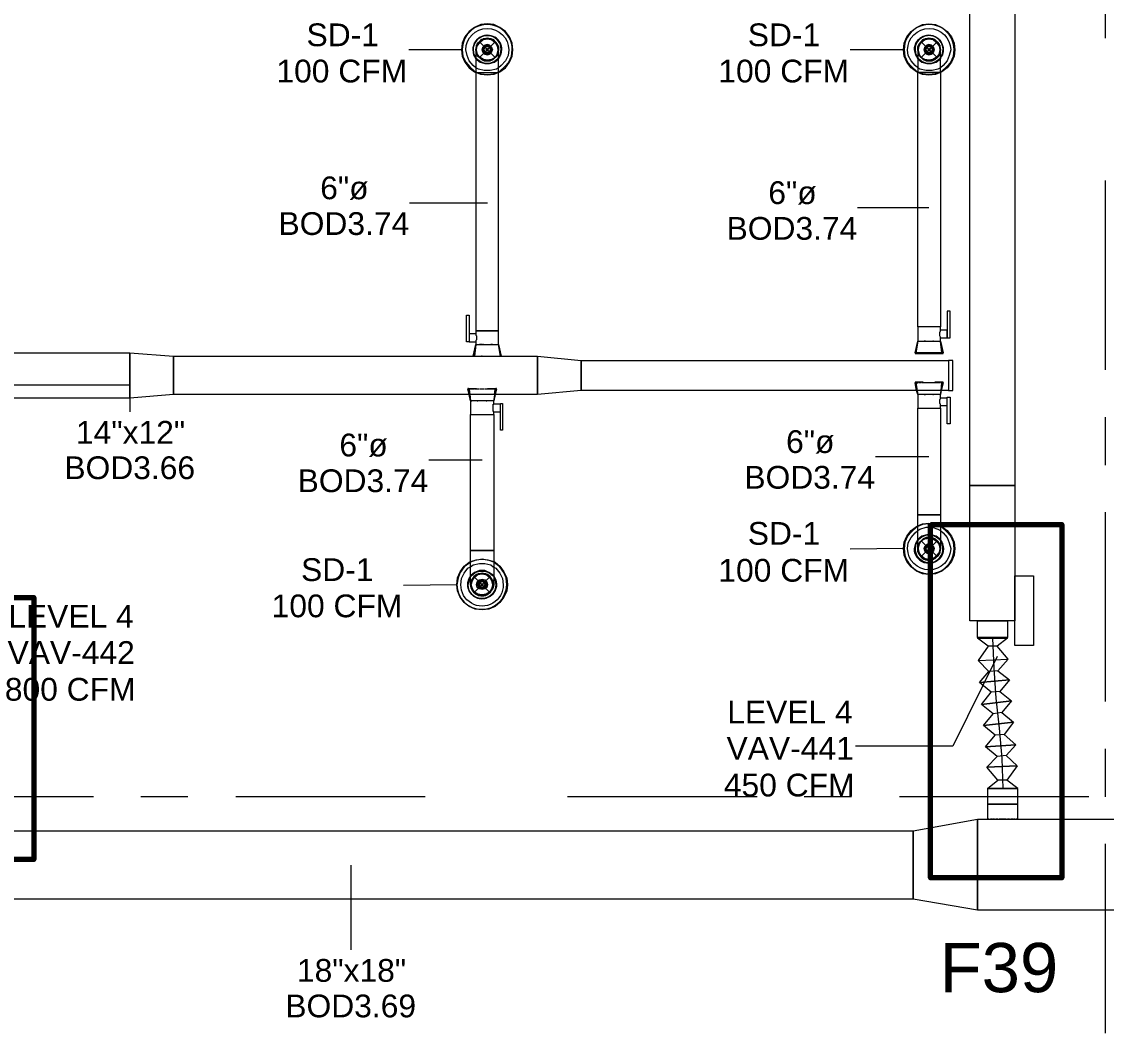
# Model space of a CAD drawing. Header units: metres. Extents: x 39 to 278, y -7 to 151.
# Drawn here: x 88.01 to 95.28, y 14.53 to 21.31 of the extents above; entities that cross this region are included whole.
import ezdxf

# ---------------------------------------------------------------- set-up
doc = ezdxf.new("R2010")
doc.units = ezdxf.units.M
doc.layers.add('HVAC - Ductos', color=5, linetype='Continuous', lineweight=50)
doc.layers.add('PDF_Geometry', color=7, linetype='Continuous', true_color=0xaaaaaa)
doc.layers.add('PDF_Text', color=7, linetype='Continuous')
doc.styles.add('PDF Arial-BoldMT-Identity-H', font='arial.ttf')
doc.styles.add('PDF Helvetica', font='')
doc.styles.get('PDF Helvetica').set_extended_font_data('Helvetica')

msp = doc.modelspace()

# ---------------------------------------------------------------- linework, layer by layer
at = {"layer": 'HVAC - Ductos', "lineweight": 0}
for points in [[(94.6655, 28.3699), (94.6655, 18.1994), (94.363, 18.1994), (94.363, 28.3699)], [(94.0146, 19.2628), (94.0146, 20.9677), (94.0055, 20.9723), (93.9688, 20.9998), (93.9413, 21.0365), (93.923, 21.0778), (93.9184, 21.119), (93.923, 21.1648), (93.9413, 21.2061), (93.9688, 21.2427), (94.0055, 21.2702), (94.0467, 21.2886), (94.088, 21.2932), (94.1338, 21.2886), (94.175, 21.2702), (94.2117, 21.2427), (94.2392, 21.2061), (94.2576, 21.1648), (94.2621, 21.119), (94.2576, 21.0778), (94.2392, 21.0365), (94.2117, 20.9998), (94.175, 20.9723), (94.1659, 20.9677), (94.1659, 19.2628), (94.1613, 19.2628), (94.1567, 19.2628), (94.143, 19.2628), (94.1293, 19.2628), (94.1109, 19.2628), (94.088, 19.2628), (94.0696, 19.2628), (94.0513, 19.2628), (94.0376, 19.2628), (94.0238, 19.2628)], [(91.1959, 21.0915), (91.1821, 21.0686), (91.1592, 21.0548), (91.1317, 21.0502), (91.1042, 21.0548), (91.0813, 21.0686), (91.0629, 21.0915), (91.0583, 21.119), (91.0629, 21.1465), (91.0813, 21.1694), (91.1042, 21.1878), (91.1317, 21.1924), (91.1592, 21.1878), (91.1821, 21.1694), (91.1959, 21.1465), (91.2005, 21.119)], [(91.2005, 21.1007), (91.1959, 21.0824), (91.1821, 21.0686), (91.1683, 21.0594), (91.15, 21.0502), (91.1317, 21.0457), (91.1088, 21.0502), (91.0951, 21.0594), (91.0767, 21.0686), (91.0675, 21.0824), (91.0583, 21.1007), (91.0583, 21.119), (91.0583, 21.1419), (91.0675, 21.1557), (91.0767, 21.174), (91.0951, 21.1832), (91.1088, 21.1924), (91.1317, 21.1924), (91.15, 21.1924), (91.1683, 21.1832), (91.1821, 21.174), (91.1959, 21.1557), (91.2005, 21.1419), (91.2051, 21.119)], [(91.0996, 21.1373), (91.0951, 21.119), (91.0996, 21.1373), (91.1133, 21.1511), (91.1317, 21.1557), (91.1454, 21.1511), (91.1592, 21.1373), (91.1638, 21.119), (91.1592, 21.1373), (91.1454, 21.1511), (91.1317, 21.1557), (91.1133, 21.1511)], [(94.0146, 21.119), (94.0146, 21.1419), (94.0238, 21.1602), (94.0376, 21.174), (94.0513, 21.1878), (94.0696, 21.1924), (94.088, 21.197), (94.1109, 21.1924), (94.1293, 21.1878), (94.143, 21.174), (94.1567, 21.1602), (94.1613, 21.1419), (94.1659, 21.119), (94.1659, 21.1144), (94.1659, 21.119), (94.1613, 21.1419), (94.1567, 21.1602), (94.143, 21.174), (94.1293, 21.1878), (94.1109, 21.1924), (94.088, 21.197), (94.0696, 21.1924), (94.0513, 21.1878), (94.0376, 21.174), (94.0238, 21.1602), (94.0146, 21.1419), (94.0146, 21.119), (94.0146, 21.1144)], [(94.1613, 21.1007), (94.1521, 21.0824), (94.143, 21.0686), (94.1247, 21.0594), (94.1109, 21.0502), (94.088, 21.0457), (94.0696, 21.0502), (94.0513, 21.0594), (94.0376, 21.0686), (94.0238, 21.0824), (94.0192, 21.1007), (94.0146, 21.119), (94.0192, 21.1419), (94.0238, 21.1557), (94.0376, 21.174), (94.0513, 21.1832), (94.0696, 21.1924), (94.088, 21.1924), (94.1109, 21.1924), (94.1247, 21.1832), (94.143, 21.174), (94.1521, 21.1557), (94.1613, 21.1419), (94.1613, 21.119)], [(94.1567, 21.0915), (94.1384, 21.0686), (94.1155, 21.0548), (94.088, 21.0502), (94.0605, 21.0548), (94.0376, 21.0686), (94.0238, 21.0915), (94.0192, 21.119), (94.0238, 21.1465), (94.0376, 21.1694), (94.0605, 21.1878), (94.088, 21.1924), (94.1155, 21.1878), (94.1384, 21.1694), (94.1567, 21.1465), (94.1613, 21.119)], [(94.0605, 21.1373), (94.0559, 21.119), (94.0605, 21.1373), (94.0742, 21.1511), (94.088, 21.1557), (94.1063, 21.1511), (94.1201, 21.1373), (94.1247, 21.119), (94.1201, 21.1373), (94.1063, 21.1511), (94.088, 21.1557), (94.0742, 21.1511)], [(91.0355, 21.119), (91.0401, 21.0869), (91.0538, 21.064), (91.0401, 21.0869)], [(91.1592, 21.1052), (91.1638, 21.119), (91.1592, 21.1052), (91.1454, 21.0915), (91.1317, 21.0869), (91.1133, 21.0915), (91.0996, 21.1052), (91.0951, 21.119), (91.0996, 21.1052), (91.1133, 21.0915), (91.1317, 21.0869), (91.1454, 21.0915)], [(91.1088, 21.1373), (91.1042, 21.119), (91.1088, 21.1373), (91.1225, 21.1465), (91.1363, 21.1465), (91.15, 21.1373), (91.1546, 21.119), (91.15, 21.1373), (91.1363, 21.1465), (91.1225, 21.1465)], [(91.15, 21.1052), (91.1546, 21.119), (91.15, 21.1052), (91.1363, 21.0961), (91.1225, 21.0961), (91.1088, 21.1052), (91.1042, 21.119), (91.1088, 21.1052), (91.1225, 21.0961), (91.1363, 21.0961)], [(91.1454, 21.1052), (91.1317, 21.1007), (91.1133, 21.1052), (91.1088, 21.119), (91.1133, 21.1373), (91.1317, 21.1419), (91.1454, 21.1373), (91.15, 21.119)], [(91.1271, 21.1236), (91.1225, 21.119), (91.1271, 21.1282), (91.1317, 21.1282), (91.1363, 21.119), (91.1317, 21.1236)], [(91.1317, 21.1144), (91.1363, 21.119), (91.1317, 21.1144), (91.1271, 21.1144), (91.1225, 21.119), (91.1271, 21.1144)], [(93.9917, 21.119), (94.0009, 21.0869), (94.0146, 21.064), (94.0009, 21.0869)], [(94.1201, 21.1052), (94.1247, 21.119), (94.1201, 21.1052), (94.1063, 21.0915), (94.088, 21.0869), (94.0742, 21.0915), (94.0605, 21.1052), (94.0559, 21.119), (94.0605, 21.1052), (94.0742, 21.0915), (94.088, 21.0869), (94.1063, 21.0915)], [(94.0696, 21.1373), (94.0651, 21.119), (94.0696, 21.1373), (94.0834, 21.1465), (94.0971, 21.1465), (94.1109, 21.1373), (94.1155, 21.119), (94.1109, 21.1373), (94.0971, 21.1465), (94.0834, 21.1465)], [(94.1109, 21.1052), (94.1155, 21.119), (94.1109, 21.1052), (94.0971, 21.0961), (94.0834, 21.0961), (94.0696, 21.1052), (94.0651, 21.119), (94.0696, 21.1052), (94.0834, 21.0961), (94.0971, 21.0961)], [(94.1063, 21.1052), (94.088, 21.1007), (94.0742, 21.1052), (94.0696, 21.119), (94.0742, 21.1373), (94.088, 21.1419), (94.1063, 21.1373), (94.1109, 21.119)], [(94.088, 21.1236), (94.0834, 21.119), (94.088, 21.1282), (94.0926, 21.1282), (94.0971, 21.119), (94.0926, 21.1236)], [(94.0926, 21.1144), (94.0971, 21.119), (94.0926, 21.1144), (94.088, 21.1144), (94.0834, 21.119), (94.088, 21.1144)], [(91.0583, 21.0594), (91.0813, 21.0411), (91.1133, 21.0274), (91.1454, 21.0274), (91.1775, 21.0411), (91.2005, 21.0594), (91.2051, 21.0686), (91.2005, 21.0594), (91.1775, 21.0411), (91.1454, 21.0274), (91.1133, 21.0274), (91.0813, 21.0411), (91.0583, 21.0594), (91.0538, 21.0686)], [(91.2051, 21.0594), (91.1775, 21.0365), (91.1454, 21.0274), (91.1133, 21.0274), (91.0813, 21.0365), (91.0538, 21.0594), (91.0538, 21.064), (91.0538, 21.0594), (91.0813, 21.0365), (91.1133, 21.0274), (91.1454, 21.0274), (91.1775, 21.0365), (91.2051, 21.0594), (91.2051, 21.064)], [(94.0192, 21.0594), (94.0421, 21.0411), (94.0742, 21.0274), (94.1063, 21.0274), (94.1384, 21.0411), (94.1613, 21.0594), (94.1659, 21.0686), (94.1613, 21.0594), (94.1384, 21.0411), (94.1063, 21.0274), (94.0742, 21.0274), (94.0421, 21.0411), (94.0192, 21.0594), (94.0146, 21.0686)], [(94.1659, 21.0594), (94.1384, 21.0365), (94.1063, 21.0274), (94.0742, 21.0274), (94.0421, 21.0365), (94.0146, 21.0594), (94.0146, 21.064), (94.0146, 21.0594), (94.0421, 21.0365), (94.0742, 21.0274), (94.1063, 21.0274), (94.1384, 21.0365), (94.1659, 21.0594), (94.1659, 21.064)], [(90.9896, 19.3406), (91.0079, 19.3406), (91.0079, 19.1619), (90.9896, 19.1619)], [(91.0951, 19.1436), (91.0767, 19.1436)], [(91.1042, 19.1436), (91.0996, 19.1436)], [(91.1638, 19.1436), (91.1592, 19.1436), (91.1546, 19.1436), (91.1592, 19.1436)], [(94.0651, 19.1665), (94.0605, 19.1665), (94.0559, 19.1665), (94.0605, 19.1665)], [(94.1201, 19.1665), (94.1155, 19.1665)], [(88.7346, 18.786), (87.8683, 18.786), (87.8683, 19.0886), (88.7346, 19.0886)], [(88.7346, 19.0886), (89.0279, 19.0656), (89.0279, 18.809), (88.7346, 18.786)], [(91.4663, 18.809), (89.0279, 18.809), (89.0279, 19.0656), (91.4663, 19.0656)], [(91.4663, 19.0656), (91.7597, 19.0382), (91.7597, 18.8364), (91.4663, 18.809)], [(94.1842, 19.084), (94.175, 19.084), (94.1613, 19.084), (94.143, 19.084), (94.1247, 19.084), (94.1017, 19.084), (94.0788, 19.084), (94.0559, 19.084), (94.0376, 19.084), (94.0192, 19.084), (94.0055, 19.084), (93.9963, 19.084), (94.0055, 19.084), (94.0192, 19.084), (94.0376, 19.084), (94.0559, 19.084), (94.0788, 19.084), (94.1017, 19.084), (94.1247, 19.084), (94.143, 19.084), (94.1613, 19.084), (94.175, 19.084)], [(94.2484, 19.0382), (94.2209, 19.0382), (94.2209, 18.8364), (91.7597, 18.8364), (91.7597, 19.0382), (94.2209, 19.0382), (94.2209, 18.8364), (94.2484, 18.8364)], [(91.1821, 18.809), (91.1913, 18.8456)], [(94.0055, 18.8364), (93.9963, 18.8869)], [(91.0217, 18.7677), (91.0263, 18.7677)], [(91.0629, 18.7677), (91.0675, 18.7677)], [(91.1225, 18.7677), (91.1271, 18.7677)], [(91.2325, 18.5706), (91.2188, 18.5706), (91.2188, 18.7494), (91.2325, 18.7494)], [(94.0559, 18.809), (94.0605, 18.809), (94.0651, 18.809), (94.0605, 18.809)], [(94.1155, 18.809), (94.1201, 18.809)], [(94.2117, 18.7906), (94.2301, 18.7906), (94.2301, 18.6119), (94.2117, 18.6119)], [(94.363, 17.2918), (94.363, 18.1994), (94.6655, 18.1994), (94.6655, 17.2918)], [(94.0146, 17.8327), (94.0009, 17.8098), (93.9917, 17.7777), (94.0009, 17.8098)], [(94.0146, 17.8373), (94.0421, 17.8602), (94.0742, 17.8694), (94.1063, 17.8694), (94.1384, 17.8602), (94.1659, 17.8373), (94.1659, 17.8327), (94.1659, 17.8373), (94.1384, 17.8602), (94.1063, 17.8694), (94.0742, 17.8694), (94.0421, 17.8602), (94.0146, 17.8373), (94.0146, 17.8327)], [(94.1613, 17.8373), (94.1384, 17.8556), (94.1063, 17.8694), (94.0742, 17.8694), (94.0421, 17.8556), (94.0192, 17.8373), (94.0146, 17.8282), (94.0192, 17.8373), (94.0421, 17.8556), (94.0742, 17.8694), (94.1063, 17.8694), (94.1384, 17.8556), (94.1613, 17.8373), (94.1659, 17.8282)], [(94.1613, 17.7548), (94.1521, 17.741), (94.143, 17.7227), (94.1247, 17.7136), (94.1109, 17.7044), (94.088, 17.7044), (94.0696, 17.7044), (94.0513, 17.7136), (94.0376, 17.7227), (94.0238, 17.741), (94.0192, 17.7548), (94.0146, 17.7777), (94.0192, 17.796), (94.0238, 17.8144), (94.0376, 17.8282), (94.0513, 17.8419), (94.0696, 17.8464), (94.088, 17.851), (94.1109, 17.8464), (94.1247, 17.8419), (94.143, 17.8282), (94.1521, 17.8144), (94.1613, 17.796), (94.1613, 17.7777)], [(94.1567, 17.7502), (94.1384, 17.7273), (94.1155, 17.709), (94.088, 17.7044), (94.0605, 17.709), (94.0376, 17.7273), (94.0238, 17.7502), (94.0192, 17.7777), (94.0238, 17.8052), (94.0376, 17.8282), (94.0605, 17.8419), (94.088, 17.8464), (94.1155, 17.8419), (94.1384, 17.8282), (94.1567, 17.8052), (94.1613, 17.7777)], [(94.0605, 17.7914), (94.0559, 17.7777), (94.0605, 17.7914), (94.0742, 17.8052), (94.088, 17.8098), (94.1063, 17.8052), (94.1201, 17.7914), (94.1247, 17.7777), (94.1201, 17.7914), (94.1063, 17.8052), (94.088, 17.8098), (94.0742, 17.8052)], [(94.1201, 17.7594), (94.1247, 17.7777), (94.1201, 17.7594), (94.1063, 17.7456), (94.088, 17.741), (94.0742, 17.7456), (94.0605, 17.7594), (94.0559, 17.7777), (94.0605, 17.7594), (94.0742, 17.7456), (94.088, 17.741), (94.1063, 17.7456)], [(94.0696, 17.7914), (94.0651, 17.7777), (94.0696, 17.7914), (94.0834, 17.8006), (94.0971, 17.8006), (94.1109, 17.7914), (94.1155, 17.7777), (94.1109, 17.7914), (94.0971, 17.8006), (94.0834, 17.8006)], [(94.1109, 17.7594), (94.1155, 17.7777), (94.1109, 17.7594), (94.0971, 17.7502), (94.0834, 17.7502), (94.0696, 17.7594), (94.0651, 17.7777), (94.0696, 17.7594), (94.0834, 17.7502), (94.0971, 17.7502)], [(94.1063, 17.7594), (94.088, 17.7548), (94.0742, 17.7594), (94.0696, 17.7777), (94.0742, 17.7914), (94.088, 17.796), (94.1063, 17.7914), (94.1109, 17.7777)], [(94.088, 17.7823), (94.0834, 17.7777), (94.088, 17.7823), (94.0926, 17.7823), (94.0971, 17.7777), (94.0926, 17.7823)], [(94.0926, 17.7731), (94.0971, 17.7777), (94.0926, 17.7686), (94.088, 17.7686), (94.0834, 17.7777), (94.088, 17.7731)], [(91.0171, 17.5944), (91.0033, 17.5668), (90.9988, 17.5348), (91.0033, 17.5668)], [(91.0217, 17.599), (91.0446, 17.6173), (91.0767, 17.631), (91.1133, 17.631), (91.1409, 17.6173), (91.1683, 17.599), (91.1729, 17.5944), (91.1683, 17.599), (91.1409, 17.6173), (91.1133, 17.631), (91.0767, 17.631), (91.0446, 17.6173), (91.0217, 17.599), (91.0171, 17.5944)], [(91.1683, 17.5944), (91.1409, 17.6173), (91.1133, 17.6265), (91.0767, 17.6265), (91.0492, 17.6173), (91.0217, 17.5944), (91.0171, 17.5898), (91.0217, 17.5944), (91.0492, 17.6173), (91.0767, 17.6265), (91.1133, 17.6265), (91.1409, 17.6173), (91.1683, 17.5944), (91.1729, 17.5898)], [(91.1592, 17.5073), (91.1454, 17.4844), (91.1225, 17.4706), (91.0951, 17.466), (91.0675, 17.4706), (91.0446, 17.4844), (91.0309, 17.5073), (91.0217, 17.5348), (91.0309, 17.5623), (91.0446, 17.5852), (91.0675, 17.6036), (91.0951, 17.6081), (91.1225, 17.6036), (91.1454, 17.5852), (91.1592, 17.5623), (91.1638, 17.5348)], [(94.7892, 17.1268), (94.6655, 17.1268), (94.6655, 17.5944), (94.7892, 17.5944)], [(91.1271, 17.5164), (91.1133, 17.5073), (91.0951, 17.5027), (91.0767, 17.5073), (91.0629, 17.5164), (91.0583, 17.5348), (91.0629, 17.5531), (91.0767, 17.5668), (91.0951, 17.5714), (91.1133, 17.5668), (91.1271, 17.5531), (91.1317, 17.5348)], [(91.1225, 17.521), (91.1133, 17.5073), (91.0951, 17.5027), (91.0767, 17.5073), (91.0675, 17.521), (91.0629, 17.5348), (91.0675, 17.5531), (91.0767, 17.5668), (91.0951, 17.5714), (91.1133, 17.5668), (91.1225, 17.5531), (91.1271, 17.5348)], [(91.1133, 17.521), (91.1042, 17.5118), (91.0859, 17.5118), (91.0721, 17.521), (91.0675, 17.5348), (91.0721, 17.5531), (91.0859, 17.5623), (91.1042, 17.5623), (91.1133, 17.5531), (91.1225, 17.5348)], [(91.1133, 17.521), (91.1042, 17.5118), (91.0859, 17.5118), (91.0767, 17.521), (91.0721, 17.5348), (91.0767, 17.5486), (91.0859, 17.5577), (91.1042, 17.5577), (91.1133, 17.5486), (91.1179, 17.5348)], [(91.1088, 17.521), (91.0951, 17.5164), (91.0813, 17.521), (91.0767, 17.5348), (91.0813, 17.5486), (91.0951, 17.5577), (91.1088, 17.5486), (91.1133, 17.5348)], [(91.0905, 17.5394), (91.0905, 17.5348), (91.0905, 17.5394), (91.0996, 17.5394), (91.0996, 17.5348), (91.0996, 17.5394)], [(91.0996, 17.5302), (91.0996, 17.5348), (91.0996, 17.5302), (91.0905, 17.5302), (91.0905, 17.5348), (91.0905, 17.5302)], [(94.4134, 17.1819), (94.418, 17.1819), (94.4271, 17.1819), (94.4454, 17.1819), (94.4638, 17.1819), (94.4867, 17.1819), (94.5142, 17.1819), (94.5417, 17.1819), (94.5646, 17.1819), (94.5876, 17.1819), (94.6013, 17.1819), (94.6105, 17.1819), (94.6151, 17.1819), (94.6105, 17.1819), (94.6013, 17.1819), (94.5876, 17.1819), (94.5646, 17.1819), (94.5417, 17.1819), (94.5142, 17.1819), (94.4867, 17.1819), (94.4638, 17.1819), (94.4454, 17.1819), (94.4271, 17.1819), (94.418, 17.1819)], [(94.6838, 16.169), (94.6793, 16.169), (94.6701, 16.169), (94.6563, 16.169), (94.6334, 16.169), (94.6105, 16.169), (94.583, 16.169), (94.5555, 16.169), (94.5326, 16.169), (94.5097, 16.169), (94.4959, 16.169), (94.4867, 16.169), (94.4821, 16.169), (94.4867, 16.169), (94.4959, 16.169), (94.5097, 16.169), (94.5326, 16.169), (94.5555, 16.169), (94.583, 16.169), (94.6105, 16.169), (94.6334, 16.169), (94.6563, 16.169), (94.6701, 16.169), (94.6793, 16.169)], [(93.9826, 15.8848), (94.4134, 15.9627), (94.4134, 15.3531), (93.9826, 15.4265)], [(93.9826, 15.4265), (87.1395, 15.4265), (87.1395, 15.8848), (93.9826, 15.8848)]]:
    msp.add_lwpolyline(points, close=True, dxfattribs=at)
for points in [[(91.0355, 19.0656), (91.0538, 19.1436), (91.0583, 19.1436), (91.0629, 19.1436), (91.0767, 19.1436), (91.0905, 19.1436), (91.1088, 19.1436), (91.1317, 19.1436), (91.15, 19.1436), (91.1683, 19.1436), (91.1821, 19.1436), (91.1959, 19.1436), (91.2005, 19.1436), (91.2051, 19.1436), (91.2051, 19.2352), (91.1959, 19.2352), (91.1821, 19.2352), (91.1683, 19.2352), (91.15, 19.2352), (91.1317, 19.2352), (91.1088, 19.2352), (91.0905, 19.2352), (91.0767, 19.2352), (91.0629, 19.2352), (91.0583, 19.2352), (91.0538, 19.2352), (91.0583, 19.2352), (91.0629, 19.2352), (91.0767, 19.2352), (91.0905, 19.2352), (91.1088, 19.2352), (91.1317, 19.2352), (91.15, 19.2352), (91.1683, 19.2352), (91.1821, 19.2352), (91.1959, 19.2352), (91.2051, 19.2352), (91.2051, 20.9677), (91.2142, 20.9723), (91.2509, 20.9998), (91.2783, 21.0365), (91.2967, 21.0778), (91.3013, 21.119), (91.2967, 21.1648), (91.2783, 21.2061), (91.2509, 21.2427), (91.2142, 21.2702), (91.1729, 21.2886), (91.1317, 21.2932), (91.0859, 21.2886), (91.0446, 21.2702), (91.0079, 21.2427), (90.9805, 21.2061), (90.9621, 21.1648), (90.9575, 21.119), (90.9621, 21.0778), (90.9805, 21.0365), (91.0079, 20.9998), (91.0446, 20.9723), (91.0538, 20.9677), (91.0538, 19.2352), (91.0538, 19.2169), (91.0079, 19.2169), (91.0079, 19.2123), (91.0079, 19.2078), (91.0079, 19.2032), (91.0079, 19.194), (91.0079, 19.1894), (91.0079, 19.1802), (91.0079, 19.1756), (91.0079, 19.171), (91.0079, 19.1665), (91.0079, 19.1619), (91.0538, 19.1619), (91.0538, 19.1436), (91.0446, 19.0656)], [(91.0538, 20.9677), (91.0583, 20.9677), (91.0629, 20.9677), (91.0767, 20.9677), (91.0905, 20.9677), (91.1088, 20.9677), (91.1317, 20.9677), (91.15, 20.9677), (91.1683, 20.9677), (91.1821, 20.9677), (91.1959, 20.9677), (91.2051, 20.9677), (91.2051, 21.0136), (91.2051, 21.0502), (91.2051, 21.0869), (91.2051, 21.1098), (91.2051, 21.119), (91.2051, 21.1144), (91.2051, 21.119), (91.2051, 21.1419), (91.1959, 21.1602), (91.1821, 21.174), (91.1683, 21.1878), (91.15, 21.1924), (91.1317, 21.197), (91.1088, 21.1924), (91.0951, 21.1878), (91.0905, 21.1878), (91.0767, 21.174), (91.0629, 21.1602), (91.0583, 21.1419), (91.0538, 21.119), (91.0538, 21.1144), (91.0538, 21.119), (91.0583, 21.1419), (91.0629, 21.1602), (91.0767, 21.174), (91.0905, 21.1878), (91.0951, 21.1878), (91.1088, 21.1924), (91.1317, 21.197), (91.15, 21.1924), (91.1683, 21.1878), (91.1821, 21.174), (91.1959, 21.1602), (91.2051, 21.1419), (91.2051, 21.119)], [(91.0583, 21.1465), (91.0583, 21.1511), (91.0629, 21.1511)], [(91.0629, 21.1511), (91.0767, 21.174), (91.0996, 21.1878)], [(91.0951, 21.1878), (91.0951, 21.1878)], [(91.0951, 21.1878), (91.0951, 21.1878)], [(91.0996, 21.1878), (91.0996, 21.1924), (91.1042, 21.1924)], [(91.1042, 21.1878), (91.1317, 21.1924), (91.1546, 21.1878)], [(91.1546, 21.1924), (91.1592, 21.1924), (91.1638, 21.1878)], [(91.1592, 21.1878), (91.1821, 21.174), (91.1959, 21.1511)], [(91.2005, 21.1511), (91.2005, 21.1465)], [(94.0192, 21.1465), (94.0192, 21.1511)], [(94.0238, 21.1511), (94.0376, 21.174), (94.0605, 21.1878)], [(94.0559, 21.1878), (94.0605, 21.1924), (94.0651, 21.1924)], [(94.0651, 21.1878), (94.088, 21.1924), (94.1155, 21.1878)], [(94.0696, 21.1924), (94.0696, 21.1924)], [(94.0696, 21.1924), (94.0696, 21.1924)], [(94.1155, 21.1924), (94.1201, 21.1924), (94.1201, 21.1878)], [(94.1201, 21.1878), (94.143, 21.174), (94.1567, 21.1511)], [(94.1293, 21.1878), (94.1293, 21.1878)], [(94.1293, 21.1878), (94.1293, 21.1878)], [(94.1567, 21.1511), (94.1613, 21.1511), (94.1613, 21.1465)], [(90.9575, 21.119), (90.6046, 21.119)], [(91.0538, 21.119), (91.0538, 21.1144), (91.0538, 21.0961), (91.0538, 21.0686), (91.0538, 21.032), (91.0538, 20.9861), (91.0538, 20.9677), (91.0583, 20.9677), (91.0629, 20.9677), (91.0767, 20.9677), (91.0905, 20.9677), (91.1088, 20.9677), (91.1317, 20.9677), (91.15, 20.9677), (91.1683, 20.9677), (91.1821, 20.9677), (91.1959, 20.9677), (91.2051, 20.9677)], [(91.0538, 21.1144), (91.0583, 21.1007), (91.0629, 21.0824), (91.0767, 21.0686), (91.0905, 21.0548), (91.1088, 21.0457), (91.1317, 21.0457), (91.1042, 21.0502), (91.0996, 21.0502)], [(91.0629, 21.0961), (91.0583, 21.119), (91.0629, 21.1465)], [(91.0629, 21.0869), (91.0583, 21.0915), (91.0583, 21.0961)], [(91.0996, 21.0548), (91.0767, 21.0686), (91.0629, 21.0915)], [(91.1638, 21.0502), (91.1592, 21.0502), (91.1546, 21.0502), (91.1317, 21.0457), (91.15, 21.0457), (91.1683, 21.0548), (91.1821, 21.0686), (91.1959, 21.0824), (91.2051, 21.1007), (91.2051, 21.1144)], [(91.1959, 21.0915), (91.1821, 21.0686), (91.1592, 21.0548)], [(91.2005, 21.1465), (91.2051, 21.119), (91.2005, 21.0961), (91.2005, 21.0915), (91.2005, 21.0869)], [(91.2051, 21.119), (91.2051, 21.119)], [(93.9184, 21.119), (93.5609, 21.119)], [(94.0192, 21.0869), (94.0192, 21.0915), (94.0192, 21.0961), (94.0146, 21.119), (94.0192, 21.1465)], [(94.0146, 21.119), (94.0146, 21.1144), (94.0146, 21.0961), (94.0146, 21.0686), (94.0146, 21.032), (94.0146, 20.9861), (94.0146, 20.9677), (94.0238, 20.9677), (94.0376, 20.9677), (94.0513, 20.9677), (94.0696, 20.9677), (94.088, 20.9677), (94.1109, 20.9677), (94.1293, 20.9677), (94.143, 20.9677), (94.1567, 20.9677), (94.1613, 20.9677), (94.1659, 20.9677), (94.1659, 21.0136), (94.1659, 21.0502), (94.1659, 21.0869), (94.1659, 21.1098), (94.1659, 21.119)], [(94.0146, 21.1144), (94.0146, 21.1007), (94.0238, 21.0824), (94.0376, 21.0686), (94.0513, 21.0548), (94.0696, 21.0457), (94.088, 21.0457), (94.1109, 21.0457), (94.1293, 21.0548), (94.143, 21.0686), (94.1567, 21.0824), (94.1613, 21.1007), (94.1659, 21.1144)], [(94.0605, 21.0548), (94.0376, 21.0686), (94.0238, 21.0915)], [(94.1567, 21.0915), (94.143, 21.0686), (94.1201, 21.0548)], [(94.1567, 21.1465), (94.1613, 21.119), (94.1567, 21.0961)], [(94.1613, 21.0961), (94.1613, 21.0915), (94.1567, 21.0869)], [(94.1659, 21.119), (94.1659, 21.119)], [(91.0996, 21.0502), (91.0996, 21.0502)], [(94.1201, 21.0502), (94.1155, 21.0502), (94.088, 21.0457), (94.0651, 21.0502), (94.0605, 21.0502), (94.0559, 21.0502)], [(94.1201, 21.0502), (94.1201, 21.0502)], [(91.2051, 20.9998), (91.1913, 20.9907), (91.15, 20.9815), (91.1088, 20.9815), (91.0721, 20.9907), (91.0538, 20.9998)], [(91.0538, 20.9723), (91.0859, 20.9586), (91.1317, 20.954), (91.1729, 20.9586), (91.2051, 20.9723)], [(91.2051, 20.9677), (91.1729, 20.954), (91.1317, 20.9494), (91.0859, 20.954), (91.0538, 20.9677)], [(94.1659, 20.9998), (94.1476, 20.9907), (94.1109, 20.9815), (94.0696, 20.9815), (94.0284, 20.9907), (94.0146, 20.9998)], [(94.0146, 20.9723), (94.0467, 20.9586), (94.088, 20.954), (94.1338, 20.9586), (94.1659, 20.9723)], [(94.1659, 20.9677), (94.1338, 20.954), (94.088, 20.9494), (94.0467, 20.954), (94.0146, 20.9677)], [(94.1659, 20.9677), (94.1613, 20.9677), (94.1567, 20.9677), (94.143, 20.9677), (94.1293, 20.9677), (94.1109, 20.9677), (94.088, 20.9677), (94.0696, 20.9677), (94.0513, 20.9677), (94.0376, 20.9677), (94.0238, 20.9677), (94.0146, 20.9677)], [(91.1317, 20.0924), (90.6092, 20.0924)], [(94.088, 20.0602), (93.6113, 20.0602)], [(94.0146, 19.1665), (94.0192, 19.1665), (94.0238, 19.1665), (94.0376, 19.1665), (94.0513, 19.1665), (94.0696, 19.1665), (94.088, 19.1665), (94.1109, 19.1665), (94.1293, 19.1665), (94.143, 19.1665), (94.1567, 19.1665), (94.1613, 19.1665), (94.1659, 19.1665), (94.1659, 19.1894), (94.2117, 19.1894), (94.2301, 19.1894), (94.2301, 19.3682), (94.2117, 19.3682), (94.2117, 19.1894), (94.2117, 19.194), (94.2117, 19.1986), (94.2117, 19.2032), (94.2117, 19.2078), (94.2117, 19.2169), (94.2117, 19.2215), (94.2117, 19.226), (94.2117, 19.2306), (94.2117, 19.2352), (94.2117, 19.2398), (94.1659, 19.2398), (94.1659, 19.2628), (94.1613, 19.2628), (94.1567, 19.2628), (94.143, 19.2628), (94.1293, 19.2628), (94.1109, 19.2628), (94.088, 19.2628), (94.0696, 19.2628), (94.0513, 19.2628), (94.0376, 19.2628), (94.0238, 19.2628), (94.0146, 19.2628), (94.0146, 19.1665), (94.0192, 19.1665), (94.0146, 19.1665), (93.9963, 19.0886), (94.0146, 19.1665), (94.0009, 19.0886)], [(91.0538, 19.2169), (91.0538, 19.2123), (91.0538, 19.2078), (91.0583, 19.2032), (91.0583, 19.194), (91.0583, 19.1848), (91.0583, 19.1756), (91.0538, 19.171), (91.0538, 19.1619)], [(94.1659, 19.1894), (94.1659, 19.194), (94.1613, 19.2032), (94.1613, 19.2123), (94.1613, 19.2169), (94.1613, 19.226), (94.1659, 19.2352), (94.1659, 19.2398)], [(91.0538, 19.1436), (91.0355, 19.0656), (91.0401, 19.0656), (91.0446, 19.0656), (91.0538, 19.0656)], [(91.0583, 19.1436), (91.0583, 19.1436)], [(91.0583, 19.1436), (91.0583, 19.1436)], [(91.2233, 19.0656), (91.2051, 19.1436), (91.2233, 19.0656)], [(91.2188, 19.0656), (91.2051, 19.1436)], [(94.1842, 19.0886), (94.1659, 19.1665), (94.1842, 19.0886)], [(94.175, 19.0886), (94.1659, 19.1665)], [(91.0355, 19.0656), (91.0355, 19.0656)], [(91.0583, 19.0656), (91.0767, 19.0656)], [(91.0813, 19.0656), (91.0859, 19.0656), (91.0951, 19.0656), (91.1088, 19.0656), (91.1133, 19.0656), (91.1179, 19.0656), (91.1409, 19.0656), (91.1454, 19.0656), (91.15, 19.0656), (91.1638, 19.0656), (91.1729, 19.0656), (91.1775, 19.0656), (91.1821, 19.0656), (91.2005, 19.0656)], [(91.0951, 19.0656), (91.0905, 19.0656)], [(91.2051, 19.0656), (91.2142, 19.0656), (91.2188, 19.0656), (91.2233, 19.0656)], [(91.2096, 19.0656), (91.2096, 19.0656)], [(91.2233, 19.0656), (91.2233, 19.0656)], [(94.1842, 19.084), (94.1842, 19.0886), (94.175, 19.0886), (94.1613, 19.0886), (94.143, 19.0886), (94.1247, 19.0886), (94.1017, 19.0886), (94.0788, 19.0886), (94.0559, 19.0886), (94.0376, 19.0886), (94.0192, 19.0886), (94.0055, 19.0886), (93.9963, 19.0886), (93.9963, 19.084)], [(93.9963, 19.0886), (93.9963, 19.0886)], [(94.0101, 19.0886), (94.0101, 19.0886)], [(94.0467, 19.0886), (94.0421, 19.0886)], [(94.0742, 19.0886), (94.0696, 19.0886)], [(94.1109, 19.0886), (94.1063, 19.0886)], [(94.1384, 19.0886), (94.1338, 19.0886)], [(94.1842, 19.0886), (94.1842, 19.0886)], [(94.1842, 19.0886), (94.1842, 19.0886)], [(87.5383, 18.8732), (88.7346, 18.8732), (88.7346, 18.6944)], [(90.9988, 18.8502), (90.9988, 18.8456), (91.0033, 18.8456), (90.9988, 18.8456)], [(91.0033, 18.8502), (90.9988, 18.8502), (91.0033, 18.8502), (91.0125, 18.8502), (91.0217, 18.8502), (91.0401, 18.8502), (91.0583, 18.8502)], [(90.9988, 18.8456), (91.0079, 18.809), (90.9988, 18.8456)], [(91.0033, 18.8456), (91.0033, 18.8456)], [(91.0446, 18.8456), (91.0401, 18.8456), (91.0217, 18.8456), (91.0125, 18.8456), (91.0079, 18.8456), (91.0125, 18.809)], [(91.0767, 18.8456), (91.0721, 18.8456), (91.0629, 18.8456), (91.0538, 18.8456), (91.0492, 18.8456)], [(91.0813, 18.8456), (91.0813, 18.8456)], [(91.1088, 18.8456), (91.1042, 18.8456), (91.0813, 18.8456)], [(91.1775, 18.809), (91.1821, 18.8456), (91.1775, 18.8456), (91.1683, 18.8456), (91.15, 18.8456), (91.1409, 18.8456), (91.1363, 18.8456), (91.1271, 18.8456), (91.1133, 18.8456)], [(91.1133, 18.8456), (91.1133, 18.8456)], [(91.1317, 18.8502), (91.15, 18.8502), (91.1683, 18.8502), (91.1775, 18.8502), (91.1867, 18.8502), (91.1913, 18.8502)], [(91.1913, 18.8456), (91.1867, 18.8456), (91.1913, 18.8456), (91.1913, 18.8502), (91.1867, 18.8502)], [(91.1867, 18.8456), (91.1867, 18.8456)], [(94.0513, 18.8914), (94.0376, 18.8914), (94.0192, 18.8914), (94.0055, 18.8914), (93.9963, 18.8914), (93.9963, 18.8869), (94.0009, 18.8869), (94.0055, 18.8869), (94.0146, 18.8869)], [(93.9963, 18.8869), (93.9963, 18.8869)], [(93.9963, 18.8869), (93.9963, 18.8869)], [(94.0009, 18.8869), (94.0101, 18.8364)], [(94.0101, 18.8364), (94.0146, 18.809), (94.0146, 18.7173), (94.0238, 18.7173), (94.0376, 18.7173), (94.0513, 18.7173), (94.0696, 18.7173), (94.088, 18.7173), (94.1109, 18.7173), (94.1293, 18.7173), (94.143, 18.7173), (94.1567, 18.7173), (94.1613, 18.7173), (94.1659, 18.7173), (94.1659, 18.0023), (94.1613, 18.0023), (94.1567, 18.0023), (94.143, 18.0023), (94.1293, 18.0023), (94.1109, 18.0023), (94.088, 18.0023), (94.0696, 18.0023), (94.0513, 18.0023), (94.0376, 18.0023), (94.0238, 18.0023), (94.0146, 18.0023), (94.0238, 18.0023), (94.0376, 18.0023), (94.0513, 18.0023), (94.0696, 18.0023), (94.088, 18.0023), (94.1109, 18.0023), (94.1293, 18.0023), (94.143, 18.0023), (94.1567, 18.0023), (94.1613, 18.0023), (94.1659, 18.0023), (94.1659, 17.9702), (94.1659, 17.9198), (94.1659, 17.8694), (94.1659, 17.8327), (94.1659, 17.8006), (94.1659, 17.7823), (94.1659, 17.7777), (94.1659, 17.7823), (94.1659, 17.7777), (94.1613, 17.7548), (94.1567, 17.7364), (94.1613, 17.7548), (94.1659, 17.7777)], [(94.0376, 18.8869), (94.0192, 18.8869)], [(94.0376, 18.8869), (94.0376, 18.8869)], [(94.1613, 18.8869), (94.143, 18.8869), (94.1384, 18.8869), (94.1338, 18.8869), (94.1247, 18.8869), (94.1109, 18.8869), (94.1063, 18.8869), (94.1017, 18.8869), (94.0788, 18.8869), (94.0742, 18.8869), (94.0696, 18.8869), (94.0559, 18.8869), (94.0467, 18.8869), (94.0421, 18.8869)], [(94.1796, 18.8869), (94.1842, 18.8869), (94.1842, 18.8914), (94.175, 18.8914), (94.1613, 18.8914), (94.143, 18.8914), (94.1293, 18.8914)], [(94.1704, 18.8364), (94.175, 18.8869), (94.1659, 18.8869)], [(94.1704, 18.8364), (94.1659, 18.809), (94.1704, 18.8364)], [(94.1659, 18.809), (94.1704, 18.8364)], [(94.1842, 18.8869), (94.1704, 18.8364), (94.1842, 18.8869)], [(94.175, 18.8869), (94.175, 18.8869)], [(94.1842, 18.8914), (94.1842, 18.8914)], [(94.1842, 18.8869), (94.1842, 18.8869)], [(94.1842, 18.8869), (94.1842, 18.8869)], [(91.0079, 18.809), (91.0171, 18.7677), (91.0079, 18.809)], [(91.0125, 18.809), (91.0171, 18.7677)], [(91.1775, 18.809), (91.1729, 18.7677), (91.1821, 18.809), (91.1729, 18.7677), (91.1683, 18.7677), (91.1638, 18.7677), (91.1592, 18.7677), (91.15, 18.7677), (91.1317, 18.7677), (91.1133, 18.7677), (91.0951, 18.7677), (91.0767, 18.7677), (91.0583, 18.7677), (91.0401, 18.7677), (91.0309, 18.7677), (91.0263, 18.7677), (91.0217, 18.7677), (91.0171, 18.7677), (91.0171, 18.676), (91.0217, 18.676), (91.0309, 18.676), (91.0401, 18.676), (91.0583, 18.676), (91.0767, 18.676), (91.0951, 18.676), (91.1133, 18.676), (91.1317, 18.676), (91.15, 18.676), (91.1592, 18.676), (91.1683, 18.676), (91.1729, 18.676), (91.1729, 17.764), (91.1683, 17.764), (91.1592, 17.764), (91.15, 17.764), (91.1317, 17.764), (91.1133, 17.764), (91.0951, 17.764), (91.0767, 17.764), (91.0583, 17.764), (91.0401, 17.764), (91.0309, 17.764), (91.0217, 17.764), (91.0171, 17.764), (91.0217, 17.764), (91.0309, 17.764), (91.0401, 17.764), (91.0583, 17.764), (91.0767, 17.764), (91.0951, 17.764), (91.1133, 17.764), (91.1317, 17.764), (91.15, 17.764), (91.1592, 17.764), (91.1683, 17.764), (91.1729, 17.764), (91.1729, 17.7319), (91.1729, 17.6768), (91.1729, 17.631), (91.1729, 17.5898), (91.1729, 17.5623), (91.1729, 17.544), (91.1729, 17.5348), (91.1683, 17.5164), (91.1592, 17.4981), (91.15, 17.4798), (91.1317, 17.4706), (91.1133, 17.4614), (91.0951, 17.4614), (91.0767, 17.4614), (91.0583, 17.4706), (91.0401, 17.4798), (91.0355, 17.489), (91.0309, 17.4981), (91.0217, 17.5164), (91.0171, 17.5348), (91.0217, 17.544), (91.0171, 17.5348), (91.0171, 17.5394), (91.0171, 17.5531), (91.0171, 17.5806), (91.0171, 17.6173), (91.0171, 17.6586), (91.0171, 17.709), (91.0171, 17.764), (91.0171, 18.676), (91.0217, 18.676), (91.0309, 18.676), (91.0401, 18.676), (91.0583, 18.676), (91.0767, 18.676), (91.0951, 18.676), (91.1133, 18.676), (91.1317, 18.676), (91.15, 18.676), (91.1592, 18.676), (91.1683, 18.676), (91.1729, 18.676), (91.1729, 18.6944), (91.2188, 18.6944)], [(91.0951, 18.7677), (91.0951, 18.7677)], [(91.0951, 18.7677), (91.0951, 18.7677)], [(91.2188, 18.699), (91.2188, 18.7036), (91.2188, 18.7082), (91.2188, 18.7127), (91.2188, 18.7219), (91.2188, 18.7265), (91.2188, 18.7356), (91.2188, 18.7402), (91.2188, 18.7448), (91.1729, 18.7448), (91.1729, 18.7677)], [(94.1659, 18.7356), (94.1659, 18.7402), (94.1659, 18.7448), (94.1613, 18.7494), (94.1613, 18.7586), (94.1613, 18.7677), (94.1613, 18.7769), (94.1659, 18.7814), (94.1659, 18.786)], [(91.1729, 18.6944), (91.1683, 18.699), (91.1683, 18.7036), (91.1683, 18.7082), (91.1683, 18.7173), (91.1683, 18.7265), (91.1683, 18.7356), (91.1683, 18.7402), (91.1683, 18.7448), (91.1729, 18.7448)], [(94.088, 18.3919), (93.7305, 18.3919)], [(91.0951, 18.369), (90.7375, 18.369)], [(94.1659, 17.929), (94.175, 17.9244), (94.2117, 17.8969), (94.2392, 17.8602), (94.2576, 17.819), (94.2621, 17.7777), (94.2576, 17.7319), (94.2392, 17.6906), (94.2117, 17.654), (94.175, 17.6265), (94.1338, 17.6081), (94.088, 17.6036), (94.0467, 17.6081), (94.0055, 17.6265), (93.9688, 17.654), (93.9413, 17.6906), (93.923, 17.7319), (93.9184, 17.7777), (93.923, 17.819), (93.9413, 17.8602), (93.9688, 17.8969), (94.0055, 17.9244), (94.0146, 17.929)], [(94.0146, 17.929), (94.0467, 17.9427), (94.088, 17.9473), (94.1338, 17.9427), (94.1659, 17.929)], [(94.1659, 17.9244), (94.1338, 17.9382), (94.088, 17.9427), (94.0467, 17.9382), (94.0146, 17.9244)], [(94.0146, 17.8969), (94.0284, 17.906), (94.0696, 17.9198), (94.1109, 17.9198), (94.1476, 17.906), (94.1659, 17.8969)], [(94.0559, 17.8464), (94.0605, 17.8464), (94.0651, 17.8464), (94.088, 17.851), (94.0696, 17.851), (94.0513, 17.8419), (94.0376, 17.8282), (94.0238, 17.8144), (94.0146, 17.796), (94.0146, 17.7823)], [(94.0192, 17.7502), (94.0146, 17.7777), (94.0192, 17.8006), (94.0192, 17.8052), (94.0192, 17.8098)], [(94.0238, 17.8052), (94.0376, 17.8282), (94.0605, 17.8419)], [(94.1659, 17.7823), (94.1613, 17.796), (94.1567, 17.8144), (94.143, 17.8282), (94.1293, 17.8419), (94.1109, 17.851), (94.088, 17.851), (94.1155, 17.8464), (94.1201, 17.8464)], [(94.1201, 17.8464), (94.1201, 17.8464)], [(94.1201, 17.8419), (94.143, 17.8282), (94.1567, 17.8052)], [(94.1567, 17.8098), (94.1613, 17.8052), (94.1613, 17.8006)], [(93.9184, 17.7777), (93.5609, 17.7731)], [(94.0146, 17.7777), (94.0146, 17.7777)], [(94.0146, 17.7777), (94.0146, 17.7777)], [(94.0146, 17.7777), (94.0146, 17.7777)], [(94.0192, 17.7456), (94.0192, 17.7502)], [(94.0605, 17.709), (94.0376, 17.7227), (94.0238, 17.7456)], [(94.0238, 17.7364), (94.0238, 17.7364)], [(94.1567, 17.7456), (94.143, 17.7227), (94.1201, 17.709)], [(94.1521, 17.7364), (94.1567, 17.7364)], [(94.1567, 17.8006), (94.1613, 17.7777), (94.1567, 17.7502)], [(94.1613, 17.7502), (94.1613, 17.7456), (94.1567, 17.7456)], [(94.1659, 17.7777), (94.1659, 17.7777)], [(94.1659, 17.7777), (94.1659, 17.7777)], [(94.1659, 17.7777), (94.1659, 17.7777)], [(91.1729, 17.6906), (91.1821, 17.686), (91.2142, 17.6586), (91.2417, 17.6219), (91.2601, 17.5806), (91.2646, 17.5348), (91.2601, 17.4936), (91.2417, 17.4523), (91.2142, 17.4156), (91.1821, 17.3881), (91.1409, 17.3698), (91.0951, 17.3652), (91.0492, 17.3698), (91.0079, 17.3881), (90.9759, 17.4156), (90.9483, 17.4523), (90.9301, 17.4936), (90.9255, 17.5348), (90.5679, 17.5302)], [(91.0171, 17.686), (91.0125, 17.6814), (90.9759, 17.654), (90.9483, 17.6173), (90.9346, 17.5806), (90.9255, 17.5348), (90.9301, 17.5806), (90.9483, 17.6219), (90.9759, 17.6586), (91.0079, 17.686), (91.0171, 17.6906)], [(91.0171, 17.6906), (91.0492, 17.6998), (91.0951, 17.709), (91.1409, 17.6998), (91.1729, 17.6906)], [(91.1729, 17.686), (91.1363, 17.6998), (91.0951, 17.7044), (91.0538, 17.6998), (91.0171, 17.686)], [(91.0171, 17.654), (91.0355, 17.6677), (91.0767, 17.6768), (91.1133, 17.6768), (91.1546, 17.6677), (91.1683, 17.654)], [(94.0651, 17.7044), (94.0605, 17.7044), (94.0559, 17.709)], [(94.1155, 17.709), (94.088, 17.7044), (94.0651, 17.709)], [(94.0696, 17.7044), (94.0696, 17.7044)], [(94.1201, 17.709), (94.1201, 17.7044), (94.1155, 17.7044)], [(94.1293, 17.709), (94.1293, 17.709)], [(94.1293, 17.709), (94.1293, 17.709)], [(91.1683, 17.544), (91.1683, 17.5577), (91.1592, 17.576), (91.15, 17.5898), (91.1317, 17.6036), (91.1133, 17.6081), (91.0951, 17.6127), (91.0767, 17.6081), (91.0583, 17.6036), (91.0401, 17.5898), (91.0309, 17.576), (91.0217, 17.5577), (91.0217, 17.544)], [(91.0217, 17.5623), (91.0263, 17.5668), (91.0446, 17.5898), (91.0583, 17.599), (91.0767, 17.6081), (91.0951, 17.6081), (91.1133, 17.6081), (91.1317, 17.599), (91.1454, 17.5898), (91.1592, 17.5714), (91.1638, 17.5531), (91.1683, 17.5348), (91.1638, 17.5164), (91.1592, 17.4981), (91.1454, 17.4844), (91.1317, 17.4706), (91.1133, 17.466), (91.0951, 17.4614), (91.0767, 17.466), (91.0583, 17.4706), (91.0446, 17.4844), (91.0309, 17.4981), (91.0217, 17.5164), (91.0217, 17.5348), (91.0217, 17.5531), (91.0309, 17.5714), (91.0446, 17.5898), (91.0629, 17.6036), (91.0675, 17.6081)], [(91.0675, 17.6081), (91.0675, 17.6081)], [(91.0675, 17.6036), (91.0951, 17.6081), (91.1179, 17.6036)], [(91.1225, 17.6081), (91.1271, 17.6036), (91.1454, 17.5898), (91.1592, 17.5668)], [(91.1225, 17.6081), (91.1225, 17.6081)], [(91.0263, 17.5118), (91.0217, 17.5348), (91.0263, 17.5623)], [(91.0263, 17.5668), (91.0263, 17.5668)], [(91.1638, 17.5668), (91.1638, 17.5623), (91.1683, 17.5348), (91.1638, 17.5118)], [(91.1638, 17.5668), (91.1638, 17.5668)], [(91.0263, 17.5027), (91.0263, 17.5073), (91.0217, 17.5118)], [(91.0629, 17.4706), (91.0446, 17.4844), (91.0263, 17.5073)], [(91.0355, 17.489), (91.0355, 17.489)], [(91.0355, 17.489), (91.0355, 17.489)], [(91.0675, 17.466), (91.0629, 17.466)], [(91.1179, 17.466), (91.0951, 17.4614), (91.0675, 17.466)], [(91.0951, 17.4614), (91.0951, 17.4614)], [(91.1271, 17.466), (91.1225, 17.466)], [(91.1592, 17.5073), (91.1454, 17.4844), (91.1271, 17.4706)], [(91.1638, 17.5118), (91.1638, 17.5073), (91.1638, 17.5027)], [(94.4867, 17.1223), (94.4134, 17.1773), (94.6151, 17.1773), (94.6105, 17.1773), (94.5921, 17.1773), (94.5646, 17.1773), (94.5326, 17.1773), (94.4959, 17.1773), (94.4638, 17.1773), (94.4363, 17.1773), (94.418, 17.1773), (94.4134, 17.1773), (94.418, 17.1773), (94.4363, 17.1773), (94.4638, 17.1773), (94.4959, 17.1773), (94.5326, 17.1773), (94.5646, 17.1773), (94.5921, 17.1773), (94.6105, 17.1773), (94.6151, 17.1773), (94.6151, 17.1819), (94.6105, 17.1819), (94.5921, 17.1819), (94.5646, 17.1819), (94.5326, 17.1819), (94.4959, 17.1819), (94.4638, 17.1819), (94.4363, 17.1819), (94.4226, 17.1819), (94.4134, 17.1819), (94.4134, 17.2918), (94.418, 17.2918), (94.4271, 17.2918), (94.4454, 17.2918), (94.4638, 17.2918), (94.4867, 17.2918), (94.5142, 17.2918), (94.5417, 17.2918), (94.5646, 17.2918), (94.5876, 17.2918), (94.6013, 17.2918), (94.6105, 17.2918), (94.6151, 17.2918), (94.6151, 17.1819), (94.6105, 17.1819), (94.5921, 17.1819), (94.5646, 17.1819), (94.5326, 17.1819), (94.4959, 17.1819), (94.4638, 17.1819), (94.4363, 17.1819), (94.4226, 17.1819), (94.4134, 17.1819), (94.4134, 17.1773), (94.6151, 17.1773), (94.5463, 17.1223), (94.4867, 17.1223), (94.418, 17.026), (94.6196, 17.0352), (94.5463, 17.1223)], [(94.5142, 17.1773), (94.5234, 16.9756), (94.5372, 16.774), (94.5601, 16.5722), (94.5784, 16.3706), (94.583, 16.169)], [(94.5463, 17.0536), (94.2484, 16.4531), (93.5975, 16.4531)], [(94.5509, 16.9573), (94.6288, 16.8977), (94.4271, 16.8794), (94.4913, 16.9527), (94.418, 17.026), (94.6196, 17.0352), (94.5509, 16.9573), (94.4913, 16.9527)], [(94.5646, 16.8198), (94.6426, 16.7556), (94.4409, 16.7327), (94.5051, 16.8152), (94.4271, 16.8794), (94.6288, 16.8977), (94.5646, 16.8198), (94.5051, 16.8152)], [(94.5784, 16.6777), (94.6563, 16.6135), (94.4546, 16.5906), (94.5188, 16.6685), (94.4409, 16.7327), (94.6426, 16.7556), (94.5784, 16.6777), (94.5188, 16.6685)], [(94.5921, 16.531), (94.6701, 16.4622), (94.4684, 16.4485), (94.5326, 16.5265), (94.4546, 16.5906), (94.6563, 16.6135), (94.5921, 16.531), (94.5326, 16.5265)], [(94.6059, 16.389), (94.6793, 16.3202), (94.4776, 16.311), (94.5463, 16.3844), (94.4684, 16.4485), (94.6701, 16.4622), (94.6059, 16.389), (94.5463, 16.3844)], [(94.4821, 16.169), (94.4821, 16.0635), (94.4867, 16.0635), (94.4959, 16.0635), (94.5097, 16.0635), (94.5326, 16.0635), (94.5555, 16.0635), (94.583, 16.0635), (94.6105, 16.0635), (94.6334, 16.0635), (94.6563, 16.0635), (94.6701, 16.0635), (94.6793, 16.0635), (94.6838, 16.0635), (94.6838, 16.169), (94.4821, 16.169), (94.5509, 16.224), (94.4776, 16.311), (94.6793, 16.3202), (94.6105, 16.224), (94.5509, 16.224)], [(94.6838, 16.169), (94.6105, 16.224)], [(94.6838, 15.9627), (94.6838, 16.0635), (94.6793, 16.0635), (94.6701, 16.0635), (94.6563, 16.0635), (94.6334, 16.0635), (94.6105, 16.0635), (94.583, 16.0635), (94.5555, 16.0635), (94.5326, 16.0635), (94.5097, 16.0635), (94.4959, 16.0635), (94.4867, 16.0635), (94.4821, 16.0635), (94.4821, 15.9627)], [(106.0828, 15.3531), (94.4134, 15.3531), (94.4134, 15.9627), (106.0828, 15.9627)], [(94.4821, 15.9627), (94.4821, 15.9627)], [(94.4913, 15.9627), (94.4867, 15.9627)], [(94.5097, 15.9627), (94.5051, 15.9627), (94.5005, 15.9627)], [(94.528, 15.9627), (94.5188, 15.9627), (94.5142, 15.9627)], [(94.5509, 15.9627), (94.5372, 15.9627)], [(94.6059, 15.9627), (94.583, 15.9627), (94.5601, 15.9627)], [(94.6288, 15.9627), (94.6151, 15.9627)], [(94.6517, 15.9627), (94.6472, 15.9627), (94.638, 15.9627)], [(94.6655, 15.9627), (94.6609, 15.9627), (94.6563, 15.9627)], [(94.6793, 15.9627), (94.6747, 15.9627), (94.6701, 15.9627)], [(94.6838, 15.9627), (94.6838, 15.9627)], [(90.215, 15.6556), (90.215, 15.0872)]]:
    msp.add_lwpolyline(points, dxfattribs=at)
for points in [[(91.2051, 20.9723), (91.2142, 20.9769), (91.2463, 21.0044), (91.2738, 21.0365), (91.2921, 21.0778), (91.2967, 21.119, 1.013823), (90.9621, 21.119), (90.9667, 21.0778), (90.9851, 21.0365), (91.0125, 21.0044), (91.0446, 20.9769), (91.0538, 20.9723)], [(91.0538, 20.9998), (91.0355, 21.0136), (91.0079, 21.0457), (90.9942, 21.0824), (90.9851, 21.119, -0.994332), (91.2738, 21.119), (91.2692, 21.0824), (91.2509, 21.0457), (91.2233, 21.0136), (91.2051, 20.9998)], [(94.1659, 20.9723), (94.175, 20.9769), (94.2071, 21.0044), (94.2347, 21.0365), (94.253, 21.0778), (94.2576, 21.119, 1.013803), (93.923, 21.119), (93.9276, 21.0778), (93.9459, 21.0365), (93.9734, 21.0044), (94.0055, 20.9769), (94.0146, 20.9723)], [(94.0146, 20.9998), (93.9963, 21.0136), (93.9688, 21.0457), (93.9505, 21.0824), (93.9459, 21.119, -0.994136), (94.2347, 21.119), (94.2255, 21.0824), (94.2117, 21.0457), (94.1842, 21.0136), (94.1659, 20.9998)], [(94.0146, 17.7777, 0.797446), (94.1521, 17.7364), (94.143, 17.7227), (94.1293, 17.709), (94.1109, 17.7044), (94.088, 17.6998), (94.0696, 17.7044), (94.0513, 17.709), (94.0376, 17.7227), (94.0238, 17.7364), (94.0146, 17.7548), (94.0146, 17.7777), (94.0146, 17.7823), (94.0146, 17.7777), (94.0146, 17.7914), (94.0146, 17.819), (94.0146, 17.8556), (94.0146, 17.9015), (94.0146, 17.9519), (94.0146, 18.0023), (94.0146, 18.7173), (94.0238, 18.7173), (94.0376, 18.7173), (94.0513, 18.7173), (94.0696, 18.7173), (94.088, 18.7173), (94.1109, 18.7173), (94.1293, 18.7173), (94.143, 18.7173), (94.1567, 18.7173), (94.1613, 18.7173), (94.1659, 18.7173), (94.1659, 18.7356), (94.2117, 18.7356), (94.2117, 18.7402), (94.2117, 18.7448), (94.2117, 18.7494), (94.2117, 18.754), (94.2117, 18.7632), (94.2117, 18.7677), (94.2117, 18.7769), (94.2117, 18.7814), (94.2117, 18.786), (94.1659, 18.786), (94.1659, 18.809), (94.1613, 18.809), (94.1567, 18.809), (94.143, 18.809), (94.1293, 18.809), (94.1109, 18.809), (94.088, 18.809), (94.0696, 18.809), (94.0513, 18.809), (94.0376, 18.809), (94.0238, 18.809), (94.0192, 18.809), (94.0146, 18.809), (94.0055, 18.8364), (94.0146, 18.809), (94.0192, 18.809), (94.0146, 18.809)], [(94.0146, 17.9244), (94.0055, 17.9198), (93.9734, 17.8923), (93.9459, 17.8602), (93.9276, 17.819), (93.923, 17.7777, 1.013803), (94.2576, 17.7777), (94.253, 17.819), (94.2347, 17.8602), (94.2071, 17.8923), (94.175, 17.9198), (94.1659, 17.9244)], [(94.1659, 17.8969), (94.1842, 17.8832), (94.2117, 17.851), (94.2255, 17.8144), (94.2347, 17.7777, -0.994658), (93.9459, 17.7777), (93.9505, 17.8144), (93.9688, 17.851), (93.9963, 17.8832), (94.0146, 17.8969)], [(90.9255, 17.5348, 0.986385), (91.2601, 17.5348), (91.2555, 17.5806), (91.2417, 17.6173), (91.2142, 17.654), (91.1775, 17.6814), (91.1729, 17.686)], [(91.1683, 17.654), (91.1867, 17.6448), (91.2142, 17.6127), (91.2325, 17.576), (91.2371, 17.5348, -1.008582), (90.9529, 17.5348), (90.9575, 17.576), (90.9759, 17.6127), (90.9988, 17.6448), (91.0171, 17.654)], [(91.0171, 17.5348, 1.052267), (91.1683, 17.544), (91.1729, 17.5348)]]:
    msp.add_lwpolyline(points, format="xyb", dxfattribs=at)
for points in [[(91.2051, 21.064), (91.2188, 21.0869), (91.2279, 21.119, 1.018359), (91.0355, 21.119), (91.0401, 21.0869), (91.0538, 21.0686, -1.403645), (91.2233, 21.119), (91.2188, 21.0869), (91.2051, 21.0686, 1.4035), (91.0355, 21.119, -1.419418)], [(94.1842, 21.119, 1.01032), (93.9917, 21.119, -1.389593), (94.1659, 21.064), (94.1796, 21.0869), (94.1842, 21.119), (94.1796, 21.0869), (94.1659, 21.0686, 1.403689), (93.9963, 21.119), (94.0009, 21.0869), (94.0146, 21.0686, -1.403689)], [(94.0146, 17.8282), (94.0009, 17.8098), (93.9963, 17.7777, 1.387955), (94.1659, 17.8282), (94.1796, 17.8098), (94.1842, 17.7777), (94.1796, 17.8098), (94.1659, 17.8327, -1.421576), (93.9917, 17.7777, 1.019073), (94.1842, 17.7777, -1.387955)], [(90.9988, 17.5348, 1.351406), (91.1729, 17.5898), (91.1821, 17.5668), (91.1867, 17.5348, -1.371892), (91.0171, 17.5898), (91.0079, 17.5668), (90.9988, 17.5348, 0.970238), (91.1913, 17.5348), (91.1867, 17.5668), (91.1729, 17.5944, -1.36157)]]:
    msp.add_lwpolyline(points, format="xyb", close=True, dxfattribs=at)
at = {"layer": 'PDF_Geometry', "lineweight": 0}
for points in [[(95.2704, 22.4665), (95.2704, 21.197)], [(95.2704, 20.2436), (95.2704, 18.974)], [(95.2704, 18.6577), (95.2704, 18.3369)], [(95.2704, 18.0206), (95.2704, 16.751)], [(95.2704, 16.4348), (95.2704, 16.114)], [(88.4917, 16.114), (87.2221, 16.114)], [(89.1241, 16.114), (88.8079, 16.114)], [(90.7146, 16.114), (89.445, 16.114)], [(92.9375, 16.114), (91.6679, 16.114)], [(93.5701, 16.114), (93.2538, 16.114)], [(95.1605, 16.114), (93.8909, 16.114)], [(95.2704, 15.7977), (95.2704, 14.5281)]]:
    msp.add_lwpolyline(points, dxfattribs=at)
at = {"layer": 'PDF_Geometry', "color": 8, "lineweight": 0, "true_color": 0x808080}
for points in [[(91.1913, 21.1648), (91.1546, 21.1924), (91.1042, 21.1924), (91.0675, 21.1648), (91.0538, 21.119), (91.0675, 21.0778), (91.1042, 21.0502), (91.1546, 21.0502), (91.1913, 21.0778), (91.2051, 21.119)], [(94.1521, 21.1648), (94.1155, 21.1924), (94.0651, 21.1924), (94.0284, 21.1648), (94.0146, 21.119), (94.0284, 21.0778), (94.0651, 21.0502), (94.1155, 21.0502), (94.1521, 21.0778), (94.1659, 21.119)], [(94.1521, 17.819), (94.1155, 17.8464), (94.0651, 17.8464), (94.0284, 17.819), (94.0146, 17.7777), (94.0284, 17.7319), (94.0651, 17.7044), (94.1155, 17.7044), (94.1521, 17.7319), (94.1659, 17.7777)], [(91.1546, 17.5806), (91.1179, 17.6081), (91.0721, 17.6081), (91.0355, 17.5806), (91.0171, 17.5348), (91.0355, 17.489), (91.0721, 17.4614), (91.1179, 17.4614), (91.1546, 17.489), (91.1729, 17.5348)]]:
    msp.add_lwpolyline(points, close=True, dxfattribs=at)
for points in [[(91.0767, 21.174), (91.1821, 21.0686)], [(91.1821, 21.174), (91.0767, 21.0686)], [(94.0376, 21.174), (94.143, 21.0686)], [(94.143, 21.174), (94.0376, 21.0686)], [(94.0376, 17.8282), (94.143, 17.7227)], [(94.143, 17.8282), (94.0376, 17.7227)], [(91.0401, 17.5898), (91.15, 17.4798)], [(91.15, 17.5898), (91.0401, 17.4798)]]:
    msp.add_lwpolyline(points, dxfattribs=at)
at = {"layer": 'PDF_Geometry', "color": 232, "lineweight": 70, "true_color": 0xe91e64}
for points in [[(94.0991, 17.9373), (94.9791, 17.9373), (94.9791, 15.5695), (94.0991, 15.5695)], [(86.9449, 17.45), (88.0923, 17.45), (88.0923, 15.6939), (86.9449, 15.6939)]]:
    msp.add_lwpolyline(points, close=True, dxfattribs=at)

# ---------------------------------------------------------------- texts
at = {"layer": 'PDF_Text', "lineweight": 0, "char_height": 0.15247, "attachment_point": 4, "style": 'PDF Helvetica'}
for s, insert in [('SD-1', (89.9188, 21.219)), ('SD-1', (92.8752, 21.219)), ('100 CFM', (89.7171, 20.9761)), ('100 CFM', (92.6781, 20.9761)), ('6"ø', (90.0104, 20.1923)), ('6"ø', (93.0127, 20.1602)), ('BOD3.74', (89.7309, 19.9539)), ('BOD3.74', (92.7331, 19.9218)), ('14"x12"', (88.3741, 18.556)), ('6"ø', (90.1388, 18.4689)), ('6"ø', (93.1318, 18.4918)), ('BOD3.66', (88.2962, 18.3176)), ('BOD3.74', (92.8522, 18.2534)), ('BOD3.74', (89.8592, 18.2305)), ('SD-1', (92.8752, 17.8776)), ('SD-1', (89.8821, 17.6347)), ('100 CFM', (92.6781, 17.6301)), ('100 CFM', (89.685, 17.3917)), ('LEVEL 4', (87.9204, 17.323)), ('VAV-442', (87.9158, 17.0801)), ('800 CFM', (87.8974, 16.8325)), ('LEVEL 4', (92.7376, 16.6813)), ('VAV-441', (92.7331, 16.4384)), ('450 CFM', (92.7147, 16.1909)), ('18"x18"', (89.8546, 14.9487)), ('BOD3.69', (89.7767, 14.7104))]:
    msp.add_mtext(s, dxfattribs=dict(at, insert=insert))
at = {"layer": 'PDF_Text', "color": 232, "lineweight": 70, "true_color": 0xe91e64, "insert": (94.1609, 14.9664), "char_height": 0.33001, "attachment_point": 4, "style": 'PDF Arial-BoldMT-Identity-H'}
msp.add_mtext('F39', dxfattribs=at)

doc.saveas('drawing.dxf')
